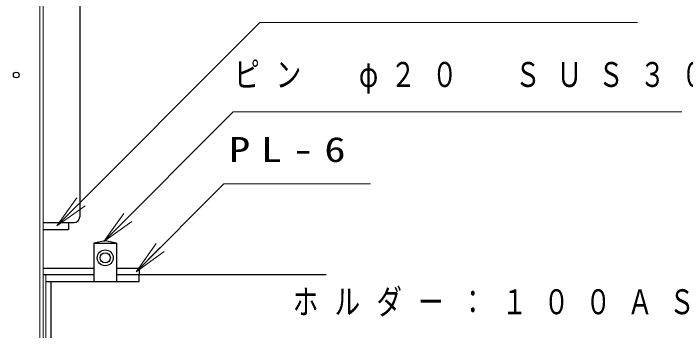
# Model space of a CAD drawing. Units: millimetres on the paper, scale 1:10. Extents: x -365 to 0, y -5 to 257.
# Drawn here: x -126.1 to -66.8, y 98.1 to 126 of the extents above; entities that cross this region are included whole.
import ezdxf

# ---------------------------------------------------------------- set-up
doc = ezdxf.new("R2010")
doc.units = ezdxf.units.MM
doc.layers.add('1_10', color=7, linetype='Continuous', lineweight=25)
doc.styles.add('ＭＳ ゴシック', font='')
doc.styles.get('ＭＳ ゴシック').set_extended_font_data('MS Gothic')

msp = doc.modelspace()

# ---------------------------------------------------------------- linework, layer by layer
at = {"layer": '1_10', "lineweight": 13}
for p, q in [((-123.791, 183.561), (-123.791, 75.561)), ((-123.471, 183.561), (-123.471, 75.561)), ((-122.269, 107.281), (-120.501, 109.756)), ((-122.269, 107.281), (-120.148, 109.402)), ((-119.794, 109.049), (-122.269, 107.281)), ((-118.141, 105.9), (-116.373, 108.375)), ((-118.141, 105.9), (-116.019, 108.021)), ((-115.666, 107.668), (-118.141, 105.9)), ((-115.28, 103.238), (-113.512, 105.713)), ((-115.28, 103.238), (-113.158, 105.36)), ((-112.805, 105.006), (-115.28, 103.238)), ((-123.244, 102.961), (-123.244, 69.611))]:
    msp.add_line(p, q, dxfattribs=at)
at = {"layer": '1_10'}
for p, q in [((-120.259, 177.061), (-120.259, 108.061)), ((-123.471, 107.561), (-120.759, 107.561)), ((-121.259, 107.561), (-121.259, 106.961)), ((-123.471, 106.961), (-121.259, 106.961)), ((-118.009, 105.961), (-119.009, 105.761)), ((-119.009, 105.761), (-117.009, 105.761)), ((-119.009, 105.761), (-119.009, 102.361)), ((-117.009, 105.761), (-118.009, 105.961)), ((-117.009, 105.761), (-117.009, 102.361)), ((-123.471, 103.561), (-119.009, 103.561)), ((-117.009, 103.561), (-115.009, 103.561)), ((-115.009, 103.561), (-115.009, 102.961)), ((-119.009, 102.961), (-123.471, 102.961)), ((-98.509, 102.961), (-117.009, 102.961)), ((-115.009, 102.361), (-115.009, 102.961)), ((-123.244, 102.361), (-115.009, 102.361)), ((-122.794, 102.361), (-122.794, 69.611))]:
    msp.add_line(p, q, dxfattribs=at)
at = {"layer": '1_10', "lineweight": 13}
for points in [[(-122.269, 107.281), (-104.37, 125.18), (-71.058, 125.18)], [(-118.141, 105.9), (-106.734, 117.307), (-67.132, 117.307)], [(-115.28, 103.238), (-107.538, 110.981), (-94.614, 110.981)]]:
    msp.add_lwpolyline(points, dxfattribs=at)
at = {"layer": '1_10'}
for centre, radius in [((-125.857, 120.561), 0.25), ((-118.009, 104.461), 0.7), ((-118.009, 104.461), 0.45)]:
    msp.add_circle(centre, radius, dxfattribs=at)
msp.add_arc((-120.759, 108.061), 0.5, 270.00002, 0, dxfattribs=at)

# ---------------------------------------------------------------- texts
at = {"layer": '1_10', "char_height": 2.199, "attachment_point": 4, "style": 'ＭＳ ゴシック'}
for s, insert in [('\\T1.63;\\W0.75;ピン\u3000φ２０\u3000ＳＵＳ３０４', (-106.632, 120.307)), ('\\T1.5;\\W1.25;PL-6', (-107.09, 113.981)), ('\\T1.64;\\W0.75;ホルダー：１００ＡＳＧＰ', (-101.464, 100.487))]:
    msp.add_mtext(s, dxfattribs=dict(at, insert=insert))

doc.saveas('drawing.dxf')
